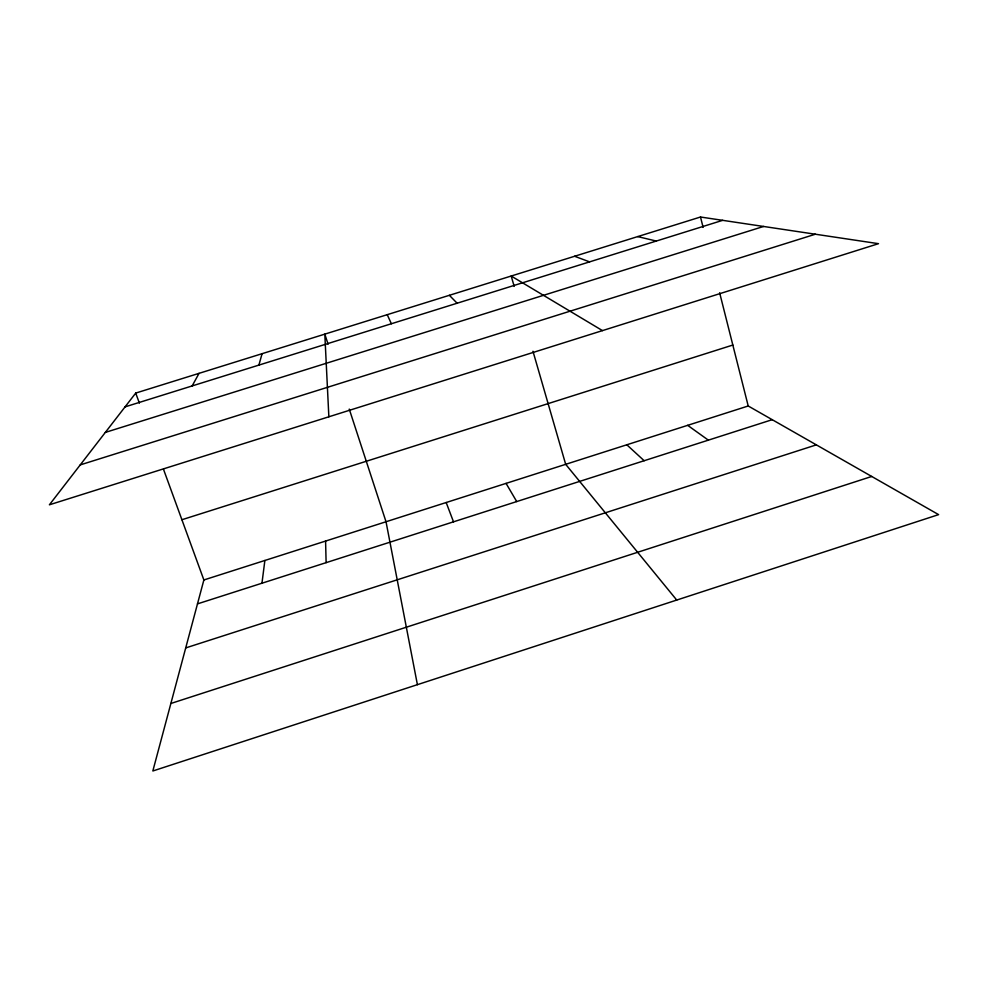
<?xml version="1.0" encoding="UTF-8"?>
<svg xmlns="http://www.w3.org/2000/svg" width="988" height="988" viewBox="0 0 988 988"><rect width="100%" height="100%" fill="white"/><g stroke="black" fill="none" stroke-linecap="round" stroke-linejoin="round"><path stroke-width="1.48" d="M261.956 583.216L264.87 560.48M163.477 469.214L203.874 579.968L152.831 770.986L938.6 514.625L748.212 405.982L719.635 292.769M258.893 365.091L262.079 353.704M192.154 385.925L199.045 373.353M135.714 393.088L49.4 504.806L878.505 243.678L700.504 217.014L135.714 393.088L139.382 403.129M170.875 703.481L871.725 476.463M185.719 647.918L816.347 444.859M197.489 603.878L772.233 419.678M203.874 579.968L748.212 405.982M181.903 519.737L732.837 345.047M105.333 432.411L763.576 226.462M80.226 464.903L815.347 234.218M125.068 406.871L722.66 220.336M637.705 236.589L656.291 241.047M574.608 256.263L589.577 261.869M602.482 330.61L511.204 276.035L514.192 286.384M687.66 425.334L708.359 440.154M626.812 444.785L644.164 460.729M449.367 295.313L457.123 303.217M676.731 600.062L565.679 464.323L532.964 351.246M506.066 483.379L516.724 501.571M387.234 314.678L391.372 323.743M446.181 502.522L453.504 521.825M328.09 344.219L324.805 334.142L328.856 416.788M349.258 409.094L386.024 521.75L417.405 684.672M700.504 217.014L703.123 227.401M325.583 541.066L326.114 562.654"/></g></svg>
